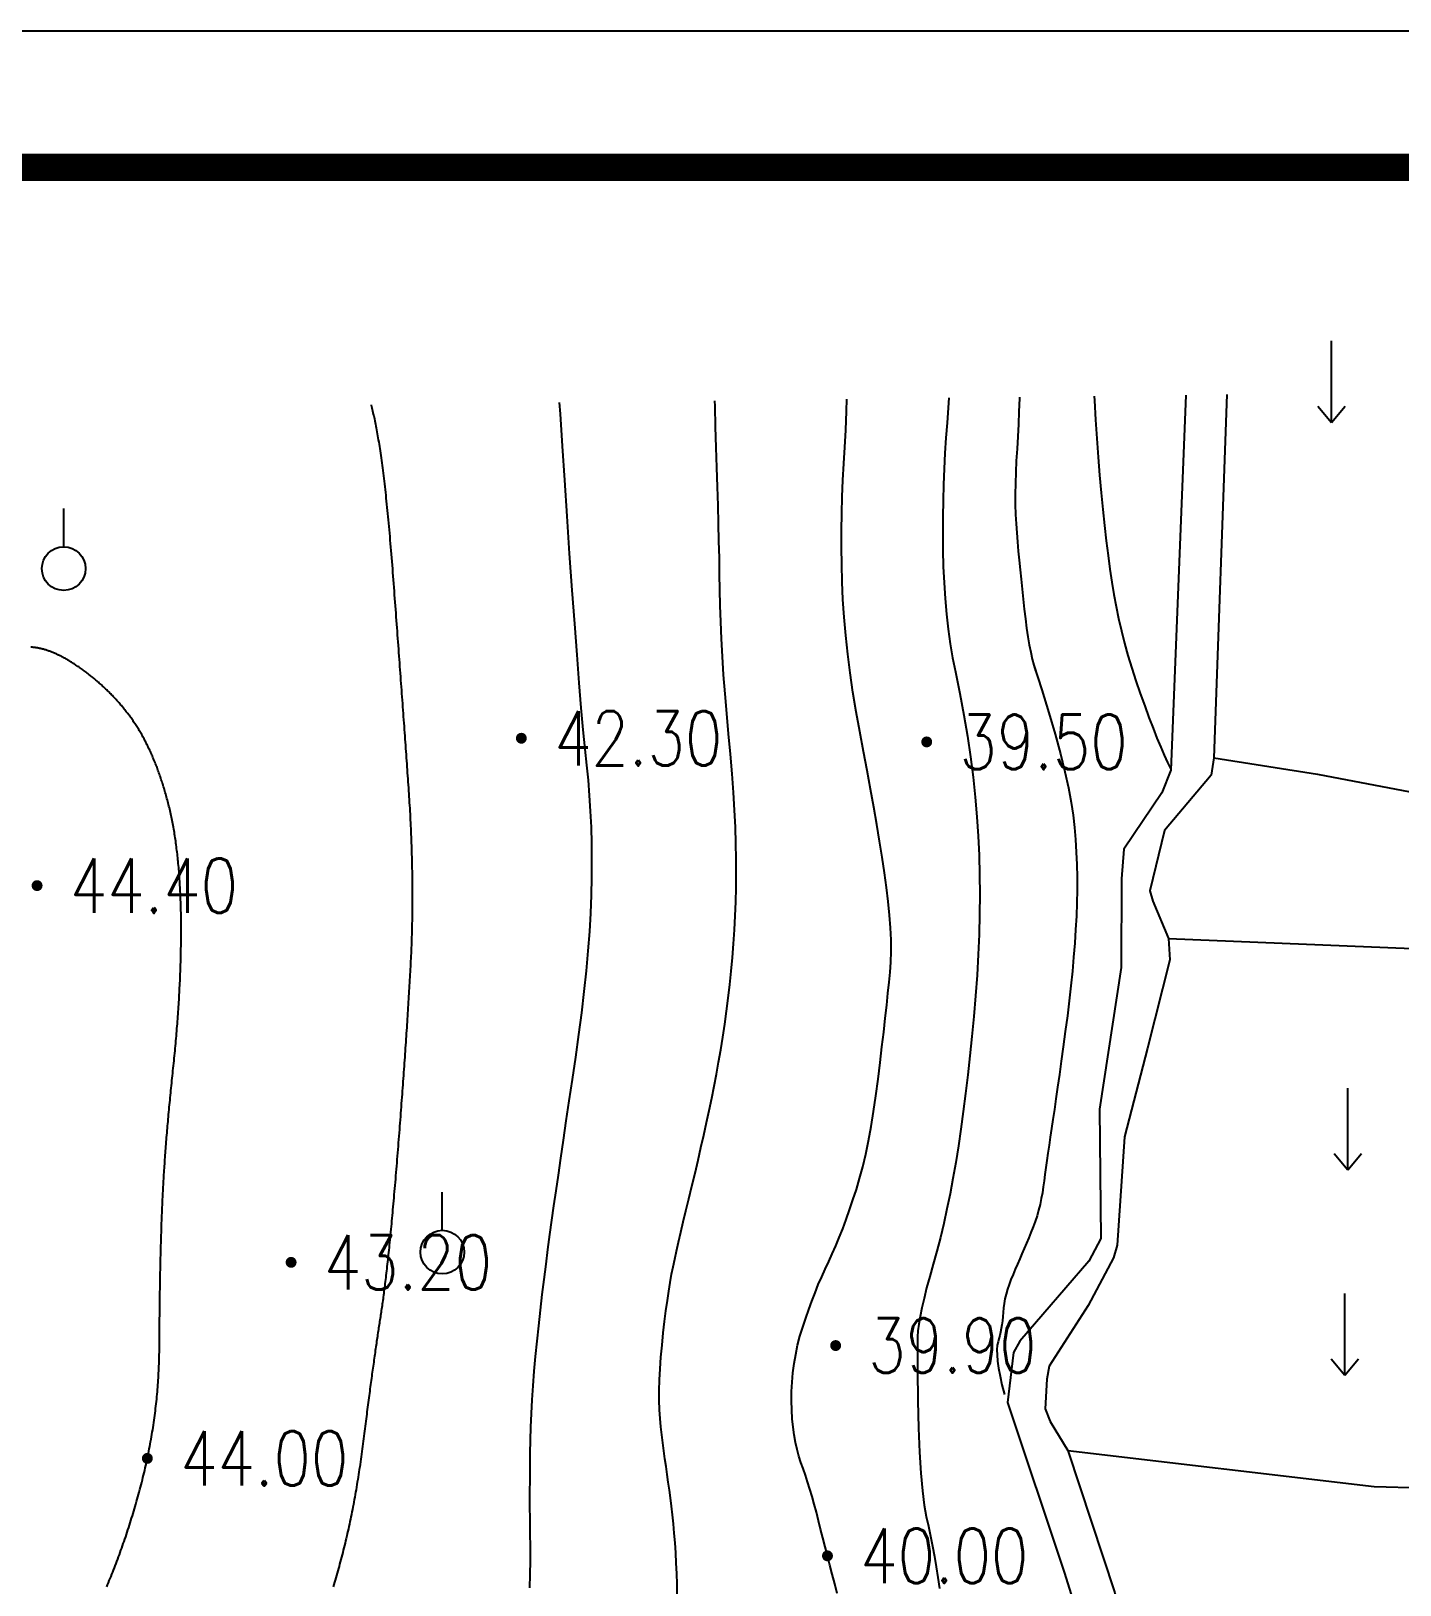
# Model space of a CAD drawing. Extents: x 39624947 to 39626627, y 3418539 to 3418836.
# Drawn here: x 39626431.5 to 39626481.7, y 3418779.2 to 3418836.2 of the extents above; entities that cross this region are included whole.
import ezdxf
from ezdxf.enums import TextEntityAlignment as Align

# ---------------------------------------------------------------- set-up
doc = ezdxf.new("R2010")
doc.units = 0
doc.layers.get('0').update_dxf_attribs({"linetype": 'CONTINUOUS'})
for name, color, linetype in [('GCD', 7, 'CONTINUOUS'), ('PUB_TITLE', 4, 'CONTINUOUS'), ('PUB_WALL', 9, 'CONTINUOUS')]:
    doc.layers.add(name, color=color, linetype=linetype)
doc.styles.add('HZ', font='rs.shx', dxfattribs={"width": 0.8, "bigfont": 'hztxt.shx'})

# ---------------------------------------------------------------- blocks, each defined once
blk = doc.blocks.new('GC125')
blk.add_line((0, 0.8), (0, 2.2))
blk.add_circle((0, 0), 0.8)
blk = doc.blocks.new('GC120')
for p, q in [((0, 0), (0, 3)), ((-0.5, 0.6), (0, 0)), ((0, 0), (0.5, 0.6))]:
    blk.add_line(p, q)
blk = doc.blocks.new('GC200')
at = {"linetype": 'Continuous', "const_width": 0.2, "flags": 128}
blk.add_lwpolyline([(-0.1, 0, 1), (0.1, 0, 1)], format="xyb", close=True, dxfattribs=at)
blk = doc.blocks.new('333377777')
at = {"layer": 'PUB_WALL', "color": 252, "ltscale": 0.01}
for points, elevation in [([(39623221.956, 3417627.101), (39623221.409, 3417613.339), (39623221.069, 3417612.501), (39623219.676, 3417610.444), (39623219.601, 3417609.346), (39623219.586, 3417606.102), (39623218.792, 3417600.906), (39623218.84, 3417596.157), (39623218.398, 3417595.325), (39623215.868, 3417592.393), (39623215.637, 3417591.967), (39623215.408, 3417590.133), (39623217.491, 3417583.918), (39623218.604, 3417580.359), (39623218.578, 3417578.604), (39623217.821, 3417573.443), (39623214.397, 3417564.677), (39623214.324, 3417563.923), (39623214.677, 3417558.646), (39623216.083, 3417554.721), (39623219.184, 3417550.263)], 51.487), ([(39623215.851, 3417627.026), (39623215.85, 3417626.976), (39623215.835, 3417626.502), (39623215.815, 3417626.037), (39623215.791, 3417625.579), (39623215.763, 3417625.128), (39623215.735, 3417624.689), (39623215.716, 3417624.265), (39623215.703, 3417623.857), (39623215.698, 3417623.463), (39623215.701, 3417623.085), (39623215.71, 3417622.722), (39623215.727, 3417622.374), (39623215.752, 3417622.041), (39623215.781, 3417621.713), (39623215.811, 3417621.378), (39623215.843, 3417621.038), (39623215.877, 3417620.692), (39623215.912, 3417620.339), (39623215.949, 3417619.981), (39623215.987, 3417619.617), (39623216.027, 3417619.247), (39623216.069, 3417618.884), (39623216.114, 3417618.545), (39623216.162, 3417618.228), (39623216.213, 3417617.934), (39623216.267, 3417617.662), (39623216.323, 3417617.413), (39623216.383, 3417617.186), (39623216.445, 3417616.982)], 38), ([(39623223.465, 3417627.119), (39623222.981, 3417613.793), (39623222.889, 3417613.15), (39623221.175, 3417611.129), (39623220.636, 3417608.906), (39623220.741, 3417608.536), (39623221.323, 3417607.163), (39623221.366, 3417606.384), (39623220.544, 3417603.141), (39623219.711, 3417599.889), (39623219.442, 3417595.915), (39623219.305, 3417595.444), (39623218.368, 3417593.702), (39623216.946, 3417591.474), (39623216.853, 3417590.996), (39623216.799, 3417589.908), (39623216.979, 3417589.444), (39623217.633, 3417588.376), (39623219.35, 3417583.156), (39623219.888, 3417580.345), (39623219.804, 3417579.755), (39623219.173, 3417576.344)], 51.487), ([(39623218.593, 3417627.06), (39623218.601, 3417626.899), (39623218.643, 3417626.194), (39623218.688, 3417625.502), (39623218.738, 3417624.823), (39623218.793, 3417624.158), (39623218.85, 3417623.514), (39623218.91, 3417622.897), (39623218.972, 3417622.308), (39623219.036, 3417621.747), (39623219.103, 3417621.213), (39623219.172, 3417620.707), (39623219.243, 3417620.229), (39623219.316, 3417619.778), (39623219.396, 3417619.339), (39623219.488, 3417618.896), (39623219.592, 3417618.449), (39623219.707, 3417617.997), (39623219.833, 3417617.542), (39623219.971, 3417617.082), (39623220.121, 3417616.618), (39623220.282, 3417616.15), (39623220.446, 3417615.695), (39623220.603, 3417615.271), (39623220.753, 3417614.878), (39623220.897, 3417614.516), (39623221.034, 3417614.185), (39623221.164, 3417613.885), (39623221.287, 3417613.616), (39623221.404, 3417613.379)], 37), ([(39623192.069, 3417626.737), (39623192.07, 3417626.733), (39623192.084, 3417626.68), (39623192.098, 3417626.626), (39623192.111, 3417626.571), (39623192.125, 3417626.516), (39623192.139, 3417626.459), (39623192.152, 3417626.402), (39623192.166, 3417626.343), (39623192.179, 3417626.283), (39623192.193, 3417626.222), (39623192.206, 3417626.159), (39623192.219, 3417626.095), (39623192.232, 3417626.029), (39623192.246, 3417625.962), (39623192.259, 3417625.894), (39623192.272, 3417625.824), (39623192.285, 3417625.753), (39623192.298, 3417625.68), (39623192.311, 3417625.607), (39623192.324, 3417625.531), (39623192.336, 3417625.455), (39623192.349, 3417625.377), (39623192.362, 3417625.297), (39623192.375, 3417625.217), (39623192.387, 3417625.134), (39623192.4, 3417625.051), (39623192.412, 3417624.966), (39623192.425, 3417624.88), (39623192.437, 3417624.792), (39623192.45, 3417624.703), (39623192.462, 3417624.613), (39623192.474, 3417624.521), (39623192.486, 3417624.428), (39623192.498, 3417624.334), (39623192.511, 3417624.238), (39623192.523, 3417624.14), (39623192.535, 3417624.042), (39623192.547, 3417623.942), (39623192.558, 3417623.84), (39623192.57, 3417623.738), (39623192.582, 3417623.634), (39623192.594, 3417623.528), (39623192.606, 3417623.421), (39623192.617, 3417623.313), (39623192.629, 3417623.203), (39623192.64, 3417623.092), (39623192.652, 3417622.98), (39623192.663, 3417622.866), (39623192.675, 3417622.751), (39623192.686, 3417622.634), (39623192.697, 3417622.517), (39623192.709, 3417622.397), (39623192.72, 3417622.277), (39623192.731, 3417622.155), (39623192.742, 3417622.031), (39623192.753, 3417621.906), (39623192.764, 3417621.78), (39623192.775, 3417621.653), (39623192.786, 3417621.524), (39623192.797, 3417621.394), (39623192.807, 3417621.262), (39623192.818, 3417621.129), (39623192.829, 3417620.995), (39623192.839, 3417620.861), (39623192.85, 3417620.726), (39623192.86, 3417620.591), (39623192.871, 3417620.455), (39623192.881, 3417620.319), (39623192.892, 3417620.182), (39623192.902, 3417620.045), (39623192.912, 3417619.908), (39623192.923, 3417619.772), (39623192.933, 3417619.635), (39623192.943, 3417619.5), (39623192.953, 3417619.365), (39623192.963, 3417619.23), (39623192.973, 3417619.096), (39623192.983, 3417618.963), (39623192.993, 3417618.83), (39623193.003, 3417618.697), (39623193.013, 3417618.565), (39623193.022, 3417618.433), (39623193.032, 3417618.302), (39623193.042, 3417618.171), (39623193.052, 3417618.041), (39623193.061, 3417617.912), (39623193.071, 3417617.782), (39623193.08, 3417617.654), (39623193.09, 3417617.526), (39623193.099, 3417617.398), (39623193.108, 3417617.271), (39623193.118, 3417617.144), (39623193.127, 3417617.018), (39623193.136, 3417616.892), (39623193.146, 3417616.767), (39623193.155, 3417616.642), (39623193.164, 3417616.518), (39623193.173, 3417616.394), (39623193.182, 3417616.271), (39623193.191, 3417616.148), (39623193.2, 3417616.025), (39623193.209, 3417615.904), (39623193.218, 3417615.782), (39623193.226, 3417615.661), (39623193.235, 3417615.541), (39623193.244, 3417615.421), (39623193.252, 3417615.302), (39623193.261, 3417615.183), (39623193.27, 3417615.064), (39623193.278, 3417614.947), (39623193.287, 3417614.829), (39623193.295, 3417614.712), (39623193.303, 3417614.596), (39623193.312, 3417614.48), (39623193.32, 3417614.364), (39623193.328, 3417614.249), (39623193.336, 3417614.135), (39623193.345, 3417614.021), (39623193.353, 3417613.907), (39623193.361, 3417613.794), (39623193.369, 3417613.682), (39623193.377, 3417613.57), (39623193.385, 3417613.458), (39623193.393, 3417613.347), (39623193.4, 3417613.237), (39623193.408, 3417613.127), (39623193.416, 3417613.017), (39623193.424, 3417612.908), (39623193.431, 3417612.799), (39623193.438, 3417612.69), (39623193.446, 3417612.582), (39623193.453, 3417612.474), (39623193.46, 3417612.366), (39623193.467, 3417612.259), (39623193.473, 3417612.151), (39623193.48, 3417612.045), (39623193.486, 3417611.938), (39623193.492, 3417611.831), (39623193.498, 3417611.725), (39623193.504, 3417611.619), (39623193.509, 3417611.512), (39623193.514, 3417611.407), (39623193.519, 3417611.301), (39623193.524, 3417611.195), (39623193.529, 3417611.09), (39623193.533, 3417610.985), (39623193.538, 3417610.88), (39623193.542, 3417610.775), (39623193.546, 3417610.67), (39623193.549, 3417610.565), (39623193.553, 3417610.461), (39623193.556, 3417610.357), (39623193.559, 3417610.253), (39623193.562, 3417610.149), (39623193.565, 3417610.045), (39623193.567, 3417609.942), (39623193.569, 3417609.838), (39623193.571, 3417609.735), (39623193.573, 3417609.632), (39623193.575, 3417609.529), (39623193.576, 3417609.427), (39623193.577, 3417609.324), (39623193.578, 3417609.222), (39623193.579, 3417609.12), (39623193.58, 3417609.018), (39623193.58, 3417608.916), (39623193.581, 3417608.814), (39623193.581, 3417608.713), (39623193.58, 3417608.612), (39623193.58, 3417608.511), (39623193.579, 3417608.41), (39623193.579, 3417608.309), (39623193.578, 3417608.208), (39623193.577, 3417608.108), (39623193.575, 3417608.008), (39623193.574, 3417607.907), (39623193.572, 3417607.807), (39623193.57, 3417607.708), (39623193.568, 3417607.608), (39623193.565, 3417607.509), (39623193.563, 3417607.409), (39623193.56, 3417607.31), (39623193.557, 3417607.212), (39623193.554, 3417607.113), (39623193.55, 3417607.014), (39623193.547, 3417606.916), (39623193.543, 3417606.818), (39623193.539, 3417606.72), (39623193.535, 3417606.622), (39623193.53, 3417606.524), (39623193.526, 3417606.426), (39623193.521, 3417606.328), (39623193.516, 3417606.231), (39623193.511, 3417606.132), (39623193.506, 3417606.034), (39623193.501, 3417605.936), (39623193.495, 3417605.837), (39623193.49, 3417605.739), (39623193.484, 3417605.64), (39623193.478, 3417605.541), (39623193.472, 3417605.441), (39623193.467, 3417605.341), (39623193.461, 3417605.24), (39623193.455, 3417605.139), (39623193.448, 3417605.038), (39623193.442, 3417604.936), (39623193.436, 3417604.834), (39623193.43, 3417604.731), (39623193.423, 3417604.628), (39623193.417, 3417604.524), (39623193.41, 3417604.42), (39623193.404, 3417604.316), (39623193.397, 3417604.211), (39623193.39, 3417604.106), (39623193.383, 3417604), (39623193.377, 3417603.894), (39623193.37, 3417603.787), (39623193.362, 3417603.68), (39623193.355, 3417603.573), (39623193.348, 3417603.465), (39623193.341, 3417603.357), (39623193.334, 3417603.248), (39623193.326, 3417603.139), (39623193.319, 3417603.03), (39623193.311, 3417602.92), (39623193.303, 3417602.809), (39623193.296, 3417602.698), (39623193.288, 3417602.587), (39623193.28, 3417602.475), (39623193.272, 3417602.363), (39623193.264, 3417602.251), (39623193.256, 3417602.138), (39623193.248, 3417602.024), (39623193.24, 3417601.91), (39623193.231, 3417601.796), (39623193.223, 3417601.681), (39623193.214, 3417601.566), (39623193.206, 3417601.451), (39623193.197, 3417601.335), (39623193.189, 3417601.218), (39623193.18, 3417601.102), (39623193.171, 3417600.984), (39623193.162, 3417600.867), (39623193.153, 3417600.749), (39623193.144, 3417600.63), (39623193.135, 3417600.511), (39623193.126, 3417600.392), (39623193.117, 3417600.272), (39623193.107, 3417600.152), (39623193.098, 3417600.031), (39623193.088, 3417599.91), (39623193.079, 3417599.788), (39623193.069, 3417599.666), (39623193.059, 3417599.544), (39623193.05, 3417599.422), (39623193.04, 3417599.299), (39623193.03, 3417599.178), (39623193.02, 3417599.056), (39623193.01, 3417598.935), (39623193, 3417598.814), (39623192.99, 3417598.694), (39623192.981, 3417598.574), (39623192.971, 3417598.454), (39623192.961, 3417598.336), (39623192.951, 3417598.219), (39623192.941, 3417598.103), (39623192.931, 3417597.988), (39623192.921, 3417597.874), (39623192.911, 3417597.761), (39623192.902, 3417597.649), (39623192.892, 3417597.538), (39623192.882, 3417597.429), (39623192.872, 3417597.32), (39623192.862, 3417597.213), (39623192.853, 3417597.107), (39623192.843, 3417597.001), (39623192.833, 3417596.897), (39623192.824, 3417596.794), (39623192.814, 3417596.692), (39623192.805, 3417596.591), (39623192.795, 3417596.492), (39623192.785, 3417596.393), (39623192.776, 3417596.295), (39623192.766, 3417596.199), (39623192.757, 3417596.104), (39623192.747, 3417596.009), (39623192.738, 3417595.916), (39623192.729, 3417595.824), (39623192.719, 3417595.733), (39623192.71, 3417595.643), (39623192.7, 3417595.554), (39623192.691, 3417595.466), (39623192.682, 3417595.38), (39623192.672, 3417595.294), (39623192.663, 3417595.21), (39623192.654, 3417595.126), (39623192.645, 3417595.044), (39623192.635, 3417594.963), (39623192.626, 3417594.882), (39623192.617, 3417594.803), (39623192.608, 3417594.726), (39623192.599, 3417594.649), (39623192.59, 3417594.573), (39623192.58, 3417594.498), (39623192.571, 3417594.425), (39623192.562, 3417594.352), (39623192.553, 3417594.281), (39623192.544, 3417594.21), (39623192.535, 3417594.141), (39623192.526, 3417594.073), (39623192.517, 3417594.006), (39623192.508, 3417593.94), (39623192.499, 3417593.875), (39623192.491, 3417593.811), (39623192.482, 3417593.749), (39623192.473, 3417593.687), (39623192.464, 3417593.627), (39623192.455, 3417593.567), (39623192.446, 3417593.509), (39623192.438, 3417593.45), (39623192.429, 3417593.392), (39623192.42, 3417593.334), (39623192.411, 3417593.276), (39623192.402, 3417593.218), (39623192.393, 3417593.161), (39623192.384, 3417593.104), (39623192.375, 3417593.046), (39623192.366, 3417592.988), (39623192.357, 3417592.93), (39623192.348, 3417592.87), (39623192.339, 3417592.81), (39623192.33, 3417592.75), (39623192.321, 3417592.689), (39623192.311, 3417592.627), (39623192.302, 3417592.564), (39623192.292, 3417592.501), (39623192.283, 3417592.437), (39623192.273, 3417592.373), (39623192.264, 3417592.308), (39623192.254, 3417592.242), (39623192.245, 3417592.176), (39623192.235, 3417592.109), (39623192.225, 3417592.041), (39623192.215, 3417591.973), (39623192.206, 3417591.904), (39623192.196, 3417591.834), (39623192.186, 3417591.764), (39623192.176, 3417591.693), (39623192.166, 3417591.622), (39623192.155, 3417591.549), (39623192.145, 3417591.477), (39623192.135, 3417591.403), (39623192.125, 3417591.329), (39623192.114, 3417591.254), (39623192.104, 3417591.179), (39623192.094, 3417591.103), (39623192.083, 3417591.026), (39623192.073, 3417590.949), (39623192.062, 3417590.871), (39623192.051, 3417590.793), (39623192.041, 3417590.713), (39623192.03, 3417590.634), (39623192.019, 3417590.553), (39623192.008, 3417590.472), (39623191.998, 3417590.39), (39623191.987, 3417590.308), (39623191.976, 3417590.225), (39623191.965, 3417590.141), (39623191.954, 3417590.057), (39623191.942, 3417589.972), (39623191.931, 3417589.886), (39623191.92, 3417589.8), (39623191.909, 3417589.713), (39623191.897, 3417589.625), (39623191.886, 3417589.537), (39623191.874, 3417589.448), (39623191.863, 3417589.359), (39623191.851, 3417589.269), (39623191.84, 3417589.178), (39623191.828, 3417589.087), (39623191.817, 3417588.995), (39623191.805, 3417588.902), (39623191.793, 3417588.809), (39623191.781, 3417588.715), (39623191.769, 3417588.622), (39623191.757, 3417588.528), (39623191.744, 3417588.434), (39623191.732, 3417588.34), (39623191.719, 3417588.246), (39623191.706, 3417588.151), (39623191.693, 3417588.057), (39623191.68, 3417587.962), (39623191.666, 3417587.868), (39623191.653, 3417587.774), (39623191.639, 3417587.681), (39623191.625, 3417587.587), (39623191.61, 3417587.494), (39623191.596, 3417587.401), (39623191.581, 3417587.309), (39623191.566, 3417587.216), (39623191.551, 3417587.124), (39623191.535, 3417587.032), (39623191.519, 3417586.94), (39623191.503, 3417586.849), (39623191.487, 3417586.757), (39623191.471, 3417586.666), (39623191.454, 3417586.576), (39623191.437, 3417586.485), (39623191.42, 3417586.395), (39623191.403, 3417586.304), (39623191.385, 3417586.215), (39623191.367, 3417586.125), (39623191.349, 3417586.035), (39623191.331, 3417585.946), (39623191.313, 3417585.857), (39623191.294, 3417585.768), (39623191.275, 3417585.68), (39623191.256, 3417585.592), (39623191.236, 3417585.504), (39623191.217, 3417585.416), (39623191.197, 3417585.328), (39623191.177, 3417585.241), (39623191.157, 3417585.154), (39623191.136, 3417585.067), (39623191.115, 3417584.98), (39623191.094, 3417584.894), (39623191.073, 3417584.807), (39623191.052, 3417584.721), (39623191.03, 3417584.636), (39623191.008, 3417584.55), (39623190.986, 3417584.465), (39623190.964, 3417584.38), (39623190.941, 3417584.295), (39623190.918, 3417584.21), (39623190.895, 3417584.126), (39623190.872, 3417584.042), (39623190.848, 3417583.958), (39623190.825, 3417583.874), (39623190.801, 3417583.791), (39623190.777, 3417583.708), (39623190.752, 3417583.625), (39623190.728, 3417583.542), (39623190.703, 3417583.459), (39623190.678, 3417583.377)], 43), ([(39623198.974, 3417626.821), (39623199, 3417626.413), (39623199.077, 3417625.223), (39623199.16, 3417623.973), (39623199.248, 3417622.662), (39623199.342, 3417621.29), (39623199.437, 3417619.942), (39623199.527, 3417618.701), (39623199.612, 3417617.569), (39623199.693, 3417616.543), (39623199.77, 3417615.625), (39623199.842, 3417614.815), (39623199.91, 3417614.112), (39623199.973, 3417613.517), (39623200.029, 3417612.969), (39623200.075, 3417612.408), (39623200.111, 3417611.833), (39623200.137, 3417611.245), (39623200.153, 3417610.643), (39623200.159, 3417610.028), (39623200.155, 3417609.399), (39623200.141, 3417608.757), (39623200.115, 3417608.097), (39623200.076, 3417607.413), (39623200.024, 3417606.704), (39623199.959, 3417605.972), (39623199.88, 3417605.217), (39623199.788, 3417604.437), (39623199.683, 3417603.634), (39623199.564, 3417602.807), (39623199.443, 3417601.987), (39623199.327, 3417601.207), (39623199.218, 3417600.467), (39623199.115, 3417599.766), (39623199.018, 3417599.105), (39623198.928, 3417598.483), (39623198.844, 3417597.9), (39623198.766, 3417597.357), (39623198.691, 3417596.831), (39623198.619, 3417596.297), (39623198.547, 3417595.757), (39623198.476, 3417595.21), (39623198.407, 3417594.657), (39623198.339, 3417594.097), (39623198.272, 3417593.53), (39623198.206, 3417592.956), (39623198.145, 3417592.385), (39623198.09, 3417591.828), (39623198.042, 3417591.283), (39623198.002, 3417590.752), (39623197.968, 3417590.234), (39623197.941, 3417589.729), (39623197.921, 3417589.237), (39623197.908, 3417588.758), (39623197.899, 3417588.284), (39623197.893, 3417587.805), (39623197.888, 3417587.321), (39623197.886, 3417586.833), (39623197.887, 3417586.34), (39623197.889, 3417585.843), (39623197.893, 3417585.342), (39623197.9, 3417584.835), (39623197.903, 3417584.33), (39623197.897, 3417583.832), (39623197.882, 3417583.341)], 42), ([(39623203.299, 3417583.075), (39623203.293, 3417583.47), (39623203.281, 3417583.861), (39623203.264, 3417584.248), (39623203.243, 3417584.626), (39623203.219, 3417584.992), (39623203.192, 3417585.346), (39623203.162, 3417585.687), (39623203.129, 3417586.016), (39623203.093, 3417586.332), (39623203.055, 3417586.636), (39623203.014, 3417586.927), (39623202.971, 3417587.212), (39623202.93, 3417587.499), (39623202.889, 3417587.787), (39623202.85, 3417588.076), (39623202.811, 3417588.367), (39623202.773, 3417588.658), (39623202.736, 3417588.951), (39623202.7, 3417589.245), (39623202.669, 3417589.55), (39623202.649, 3417589.874), (39623202.638, 3417590.219), (39623202.639, 3417590.584), (39623202.649, 3417590.969), (39623202.67, 3417591.375), (39623202.701, 3417591.8), (39623202.742, 3417592.246), (39623202.789, 3417592.689), (39623202.838, 3417593.109), (39623202.887, 3417593.504), (39623202.937, 3417593.875), (39623202.989, 3417594.222), (39623203.042, 3417594.544), (39623203.095, 3417594.843), (39623203.15, 3417595.117), (39623203.21, 3417595.393), (39623203.277, 3417595.696), (39623203.351, 3417596.025), (39623203.433, 3417596.382), (39623203.523, 3417596.766), (39623203.621, 3417597.176), (39623203.726, 3417597.614), (39623203.838, 3417598.079), (39623203.953, 3417598.554), (39623204.064, 3417599.025), (39623204.171, 3417599.49), (39623204.275, 3417599.95), (39623204.374, 3417600.405), (39623204.471, 3417600.854), (39623204.563, 3417601.299), (39623204.652, 3417601.738), (39623204.737, 3417602.179), (39623204.818, 3417602.626), (39623204.896, 3417603.082), (39623204.97, 3417603.544), (39623205.04, 3417604.014), (39623205.106, 3417604.492), (39623205.169, 3417604.977), (39623205.228, 3417605.469), (39623205.281, 3417605.967), (39623205.328, 3417606.468), (39623205.368, 3417606.972), (39623205.402, 3417607.48), (39623205.428, 3417607.99), (39623205.448, 3417608.505), (39623205.461, 3417609.022), (39623205.467, 3417609.543), (39623205.465, 3417610.08), (39623205.453, 3417610.646), (39623205.432, 3417611.243), (39623205.401, 3417611.868), (39623205.361, 3417612.523), (39623205.312, 3417613.208), (39623205.253, 3417613.922), (39623205.184, 3417614.666), (39623205.115, 3417615.412), (39623205.054, 3417616.134), (39623205.002, 3417616.832), (39623204.957, 3417617.504), (39623204.921, 3417618.153), (39623204.894, 3417618.777), (39623204.874, 3417619.376), (39623204.863, 3417619.951), (39623204.855, 3417620.525), (39623204.845, 3417621.122), (39623204.831, 3417621.742), (39623204.816, 3417622.384), (39623204.797, 3417623.049), (39623204.777, 3417623.736), (39623204.753, 3417624.446), (39623204.727, 3417625.179), (39623204.703, 3417625.928), (39623204.686, 3417626.686), (39623204.683, 3417626.89)], 41), ([(39623209.172, 3417583.137), (39623209.079, 3417583.489), (39623208.987, 3417583.835), (39623208.898, 3417584.176), (39623208.81, 3417584.512), (39623208.725, 3417584.842), (39623208.642, 3417585.168), (39623208.561, 3417585.488), (39623208.481, 3417585.802), (39623208.403, 3417586.109), (39623208.324, 3417586.404), (39623208.245, 3417586.688), (39623208.165, 3417586.96), (39623208.084, 3417587.222), (39623208.003, 3417587.472), (39623207.921, 3417587.711), (39623207.839, 3417587.939), (39623207.762, 3417588.168), (39623207.694, 3417588.413), (39623207.636, 3417588.673), (39623207.588, 3417588.949), (39623207.549, 3417589.239), (39623207.521, 3417589.545), (39623207.502, 3417589.866), (39623207.493, 3417590.202), (39623207.496, 3417590.545), (39623207.512, 3417590.886), (39623207.543, 3417591.226), (39623207.587, 3417591.564), (39623207.645, 3417591.901), (39623207.717, 3417592.236), (39623207.803, 3417592.569), (39623207.903, 3417592.901), (39623208.011, 3417593.229), (39623208.122, 3417593.548), (39623208.236, 3417593.861), (39623208.354, 3417594.166), (39623208.474, 3417594.463), (39623208.598, 3417594.753), (39623208.725, 3417595.036), (39623208.855, 3417595.311), (39623208.986, 3417595.59), (39623209.115, 3417595.883), (39623209.244, 3417596.191), (39623209.371, 3417596.513), (39623209.498, 3417596.85), (39623209.623, 3417597.202), (39623209.747, 3417597.568), (39623209.87, 3417597.948), (39623209.99, 3417598.351), (39623210.103, 3417598.783), (39623210.212, 3417599.245), (39623210.314, 3417599.737), (39623210.411, 3417600.259), (39623210.501, 3417600.81), (39623210.587, 3417601.392), (39623210.666, 3417602.003), (39623210.74, 3417602.612), (39623210.808, 3417603.187), (39623210.872, 3417603.728), (39623210.929, 3417604.236), (39623210.982, 3417604.71), (39623211.029, 3417605.15), (39623211.07, 3417605.556), (39623211.107, 3417605.929), (39623211.133, 3417606.297), (39623211.144, 3417606.69), (39623211.141, 3417607.109), (39623211.123, 3417607.552), (39623211.09, 3417608.021), (39623211.042, 3417608.514), (39623210.98, 3417609.033), (39623210.903, 3417609.576), (39623210.815, 3417610.144), (39623210.719, 3417610.734), (39623210.617, 3417611.347), (39623210.508, 3417611.982), (39623210.391, 3417612.64), (39623210.267, 3417613.321), (39623210.136, 3417614.024), (39623209.998, 3417614.75), (39623209.864, 3417615.481), (39623209.745, 3417616.2), (39623209.642, 3417616.905), (39623209.554, 3417617.599), (39623209.481, 3417618.279), (39623209.423, 3417618.948), (39623209.38, 3417619.603), (39623209.353, 3417620.246), (39623209.337, 3417620.881), (39623209.329, 3417621.51), (39623209.329, 3417622.135), (39623209.337, 3417622.755), (39623209.352, 3417623.371), (39623209.375, 3417623.981), (39623209.406, 3417624.587), (39623209.445, 3417625.189), (39623209.483, 3417625.817), (39623209.512, 3417626.506), (39623209.524, 3417626.949)], 40), ([(39623213.262, 3417626.995), (39623213.24, 3417626.629), (39623213.198, 3417626.081), (39623213.156, 3417625.526), (39623213.12, 3417624.963), (39623213.091, 3417624.392), (39623213.068, 3417623.812), (39623213.052, 3417623.225), (39623213.043, 3417622.629), (39623213.041, 3417622.026), (39623213.045, 3417621.414), (39623213.059, 3417620.805), (39623213.085, 3417620.211), (39623213.123, 3417619.631), (39623213.174, 3417619.065), (39623213.237, 3417618.514), (39623213.313, 3417617.977), (39623213.401, 3417617.455), (39623213.501, 3417616.946)], 39), ([(39623222.981, 3417613.793), (39623226.785, 3417613.193), (39623232.491, 3417612.097), (39623238.139, 3417611.654), (39623260.466, 3417611.82)], 51.487), ([(39623221.323, 3417607.163), (39623245.751, 3417606.163), (39623253.374, 3417605.57), (39623254.302, 3417605.055), (39623257.164, 3417603.048)], 51.487), ([(39623217.633, 3417588.376), (39623228.868, 3417587.057), (39623230.612, 3417587.008), (39623238.952, 3417587.43), (39623247.276, 3417587.39), (39623252.946, 3417587.932)], 51.487)]:
    blk.add_lwpolyline(points, dxfattribs=dict(at, elevation=elevation))
for points in [[(39623182.372, 3417583.371), (39623182.404, 3417583.448), (39623182.436, 3417583.524), (39623182.468, 3417583.602), (39623182.5, 3417583.679), (39623182.532, 3417583.757), (39623182.563, 3417583.835), (39623182.594, 3417583.913), (39623182.625, 3417583.992), (39623182.656, 3417584.071), (39623182.687, 3417584.15), (39623182.717, 3417584.23), (39623182.748, 3417584.31), (39623182.778, 3417584.39), (39623182.808, 3417584.471), (39623182.837, 3417584.552), (39623182.867, 3417584.633), (39623182.896, 3417584.715), (39623182.926, 3417584.796), (39623182.955, 3417584.879), (39623182.983, 3417584.961), (39623183.012, 3417585.044), (39623183.04, 3417585.127), (39623183.069, 3417585.211), (39623183.097, 3417585.295), (39623183.125, 3417585.379), (39623183.152, 3417585.463), (39623183.18, 3417585.548), (39623183.207, 3417585.633), (39623183.234, 3417585.718), (39623183.261, 3417585.804), (39623183.288, 3417585.89), (39623183.314, 3417585.977), (39623183.341, 3417586.063), (39623183.367, 3417586.15), (39623183.393, 3417586.238), (39623183.419, 3417586.325), (39623183.444, 3417586.413), (39623183.469, 3417586.501), (39623183.494, 3417586.589), (39623183.519, 3417586.677), (39623183.543, 3417586.765), (39623183.567, 3417586.854), (39623183.591, 3417586.942), (39623183.614, 3417587.031), (39623183.637, 3417587.119), (39623183.66, 3417587.207), (39623183.682, 3417587.296), (39623183.704, 3417587.384), (39623183.725, 3417587.472), (39623183.746, 3417587.56), (39623183.767, 3417587.649), (39623183.787, 3417587.737), (39623183.807, 3417587.825), (39623183.827, 3417587.913), (39623183.846, 3417588), (39623183.864, 3417588.088), (39623183.883, 3417588.176), (39623183.901, 3417588.264), (39623183.918, 3417588.351), (39623183.935, 3417588.439), (39623183.952, 3417588.527), (39623183.969, 3417588.614), (39623183.985, 3417588.701), (39623184, 3417588.789), (39623184.015, 3417588.876), (39623184.03, 3417588.963), (39623184.045, 3417589.051), (39623184.059, 3417589.138), (39623184.072, 3417589.225), (39623184.086, 3417589.312), (39623184.099, 3417589.399), (39623184.111, 3417589.486), (39623184.123, 3417589.573), (39623184.135, 3417589.659), (39623184.146, 3417589.746), (39623184.157, 3417589.833), (39623184.168, 3417589.919), (39623184.178, 3417590.006), (39623184.188, 3417590.092), (39623184.197, 3417590.179), (39623184.206, 3417590.265), (39623184.215, 3417590.351), (39623184.223, 3417590.438), (39623184.231, 3417590.524), (39623184.238, 3417590.61), (39623184.245, 3417590.696), (39623184.252, 3417590.782), (39623184.258, 3417590.868), (39623184.264, 3417590.954), (39623184.269, 3417591.04), (39623184.274, 3417591.126), (39623184.279, 3417591.211), (39623184.283, 3417591.297), (39623184.287, 3417591.383), (39623184.291, 3417591.468), (39623184.294, 3417591.554), (39623184.297, 3417591.639), (39623184.299, 3417591.725), (39623184.301, 3417591.81), (39623184.303, 3417591.895), (39623184.304, 3417591.98), (39623184.306, 3417592.065), (39623184.307, 3417592.15), (39623184.308, 3417592.235), (39623184.309, 3417592.319), (39623184.309, 3417592.404), (39623184.31, 3417592.488), (39623184.31, 3417592.572), (39623184.311, 3417592.656), (39623184.311, 3417592.74), (39623184.312, 3417592.823), (39623184.312, 3417592.907), (39623184.313, 3417592.99), (39623184.314, 3417593.072), (39623184.314, 3417593.155), (39623184.315, 3417593.238), (39623184.316, 3417593.32), (39623184.317, 3417593.402), (39623184.317, 3417593.483), (39623184.318, 3417593.565), (39623184.319, 3417593.646), (39623184.32, 3417593.728), (39623184.321, 3417593.808), (39623184.322, 3417593.889), (39623184.323, 3417593.97), (39623184.324, 3417594.05), (39623184.326, 3417594.13), (39623184.327, 3417594.21), (39623184.328, 3417594.29), (39623184.329, 3417594.369), (39623184.331, 3417594.448), (39623184.332, 3417594.527), (39623184.333, 3417594.606), (39623184.335, 3417594.685), (39623184.336, 3417594.763), (39623184.338, 3417594.841), (39623184.34, 3417594.919), (39623184.341, 3417594.997), (39623184.343, 3417595.075), (39623184.344, 3417595.152), (39623184.346, 3417595.229), (39623184.348, 3417595.306), (39623184.35, 3417595.383), (39623184.352, 3417595.459), (39623184.353, 3417595.535), (39623184.355, 3417595.611), (39623184.357, 3417595.687), (39623184.359, 3417595.763), (39623184.361, 3417595.838), (39623184.364, 3417595.913), (39623184.366, 3417595.988), (39623184.368, 3417596.063), (39623184.37, 3417596.138), (39623184.372, 3417596.212), (39623184.375, 3417596.286), (39623184.377, 3417596.36), (39623184.379, 3417596.434), (39623184.382, 3417596.507), (39623184.384, 3417596.581), (39623184.387, 3417596.654), (39623184.389, 3417596.727), (39623184.392, 3417596.799), (39623184.394, 3417596.872), (39623184.397, 3417596.944), (39623184.4, 3417597.016), (39623184.403, 3417597.089), (39623184.405, 3417597.161), (39623184.408, 3417597.234), (39623184.411, 3417597.307), (39623184.415, 3417597.379), (39623184.418, 3417597.452), (39623184.421, 3417597.525), (39623184.424, 3417597.598), (39623184.428, 3417597.672), (39623184.432, 3417597.746), (39623184.435, 3417597.82), (39623184.439, 3417597.895), (39623184.443, 3417597.97), (39623184.447, 3417598.045), (39623184.451, 3417598.12), (39623184.456, 3417598.196), (39623184.46, 3417598.272), (39623184.465, 3417598.349), (39623184.469, 3417598.426), (39623184.474, 3417598.503), (39623184.479, 3417598.58), (39623184.484, 3417598.658), (39623184.489, 3417598.736), (39623184.494, 3417598.815), (39623184.5, 3417598.894), (39623184.505, 3417598.973), (39623184.511, 3417599.052), (39623184.516, 3417599.132), (39623184.522, 3417599.212), (39623184.528, 3417599.293), (39623184.534, 3417599.373), (39623184.54, 3417599.454), (39623184.546, 3417599.536), (39623184.553, 3417599.617), (39623184.559, 3417599.7), (39623184.566, 3417599.782), (39623184.572, 3417599.865), (39623184.579, 3417599.948), (39623184.586, 3417600.031), (39623184.593, 3417600.115), (39623184.6, 3417600.199), (39623184.607, 3417600.283), (39623184.615, 3417600.368), (39623184.622, 3417600.453), (39623184.63, 3417600.538), (39623184.637, 3417600.623), (39623184.645, 3417600.709), (39623184.653, 3417600.796), (39623184.661, 3417600.882), (39623184.669, 3417600.969), (39623184.678, 3417601.056), (39623184.686, 3417601.144), (39623184.695, 3417601.232), (39623184.703, 3417601.32), (39623184.712, 3417601.409), (39623184.721, 3417601.497), (39623184.73, 3417601.587), (39623184.739, 3417601.676), (39623184.748, 3417601.766), (39623184.757, 3417601.856), (39623184.766, 3417601.947), (39623184.776, 3417602.037), (39623184.785, 3417602.128), (39623184.795, 3417602.219), (39623184.804, 3417602.311), (39623184.814, 3417602.402), (39623184.823, 3417602.493), (39623184.833, 3417602.585), (39623184.842, 3417602.676), (39623184.851, 3417602.768), (39623184.861, 3417602.859), (39623184.87, 3417602.95), (39623184.879, 3417603.041), (39623184.887, 3417603.132), (39623184.896, 3417603.223), (39623184.904, 3417603.314), (39623184.912, 3417603.404), (39623184.92, 3417603.494), (39623184.928, 3417603.585), (39623184.936, 3417603.674), (39623184.944, 3417603.764), (39623184.951, 3417603.854), (39623184.958, 3417603.943), (39623184.965, 3417604.032), (39623184.972, 3417604.121), (39623184.979, 3417604.21), (39623184.985, 3417604.299), (39623184.991, 3417604.387), (39623184.998, 3417604.476), (39623185.003, 3417604.564), (39623185.009, 3417604.652), (39623185.015, 3417604.74), (39623185.02, 3417604.827), (39623185.026, 3417604.915), (39623185.031, 3417605.002), (39623185.036, 3417605.089), (39623185.04, 3417605.176), (39623185.045, 3417605.263), (39623185.049, 3417605.349), (39623185.054, 3417605.435), (39623185.058, 3417605.522), (39623185.062, 3417605.608), (39623185.065, 3417605.694), (39623185.069, 3417605.779), (39623185.072, 3417605.865), (39623185.076, 3417605.95), (39623185.079, 3417606.035), (39623185.082, 3417606.12), (39623185.084, 3417606.205), (39623185.087, 3417606.29), (39623185.089, 3417606.374), (39623185.091, 3417606.458), (39623185.093, 3417606.542), (39623185.095, 3417606.626), (39623185.097, 3417606.71), (39623185.098, 3417606.794), (39623185.1, 3417606.877), (39623185.101, 3417606.96), (39623185.102, 3417607.043), (39623185.103, 3417607.126), (39623185.103, 3417607.209), (39623185.104, 3417607.291), (39623185.104, 3417607.374), (39623185.104, 3417607.456), (39623185.104, 3417607.538), (39623185.104, 3417607.62), (39623185.104, 3417607.701), (39623185.103, 3417607.783), (39623185.102, 3417607.863), (39623185.101, 3417607.944), (39623185.1, 3417608.025), (39623185.099, 3417608.105), (39623185.097, 3417608.185), (39623185.095, 3417608.264), (39623185.093, 3417608.343), (39623185.091, 3417608.422), (39623185.089, 3417608.5), (39623185.086, 3417608.578), (39623185.083, 3417608.656), (39623185.08, 3417608.733), (39623185.077, 3417608.81), (39623185.073, 3417608.886), (39623185.07, 3417608.962), (39623185.066, 3417609.038), (39623185.061, 3417609.113), (39623185.057, 3417609.188), (39623185.052, 3417609.262), (39623185.047, 3417609.336), (39623185.042, 3417609.409), (39623185.037, 3417609.482), (39623185.031, 3417609.555), (39623185.026, 3417609.627), (39623185.02, 3417609.699), (39623185.014, 3417609.771), (39623185.007, 3417609.842), (39623185, 3417609.913), (39623184.994, 3417609.983), (39623184.987, 3417610.053), (39623184.979, 3417610.122), (39623184.972, 3417610.191), (39623184.964, 3417610.26), (39623184.956, 3417610.328), (39623184.948, 3417610.396), (39623184.939, 3417610.463), (39623184.931, 3417610.53), (39623184.922, 3417610.597), (39623184.913, 3417610.663), (39623184.904, 3417610.729), (39623184.894, 3417610.794), (39623184.884, 3417610.859), (39623184.874, 3417610.924), (39623184.864, 3417610.988), (39623184.854, 3417611.052), (39623184.843, 3417611.115), (39623184.832, 3417611.178), (39623184.821, 3417611.241), (39623184.81, 3417611.303), (39623184.798, 3417611.365), (39623184.787, 3417611.426), (39623184.775, 3417611.487), (39623184.762, 3417611.547), (39623184.75, 3417611.608), (39623184.737, 3417611.667), (39623184.725, 3417611.727), (39623184.711, 3417611.786), (39623184.698, 3417611.844), (39623184.685, 3417611.902), (39623184.671, 3417611.96), (39623184.657, 3417612.017), (39623184.643, 3417612.074), (39623184.628, 3417612.13), (39623184.614, 3417612.187), (39623184.599, 3417612.242), (39623184.584, 3417612.298), (39623184.569, 3417612.353), (39623184.554, 3417612.407), (39623184.538, 3417612.462), (39623184.523, 3417612.516), (39623184.507, 3417612.569), (39623184.491, 3417612.622), (39623184.475, 3417612.675), (39623184.459, 3417612.728), (39623184.443, 3417612.78), (39623184.426, 3417612.832), (39623184.409, 3417612.884), (39623184.393, 3417612.935), (39623184.376, 3417612.986), (39623184.359, 3417613.037), (39623184.342, 3417613.087), (39623184.325, 3417613.137), (39623184.307, 3417613.186), (39623184.29, 3417613.236), (39623184.272, 3417613.285), (39623184.254, 3417613.333), (39623184.236, 3417613.382), (39623184.218, 3417613.43), (39623184.2, 3417613.477), (39623184.182, 3417613.525), (39623184.163, 3417613.572), (39623184.145, 3417613.618), (39623184.126, 3417613.665), (39623184.107, 3417613.711), (39623184.088, 3417613.756), (39623184.069, 3417613.802), (39623184.05, 3417613.847), (39623184.03, 3417613.892), (39623184.011, 3417613.936), (39623183.991, 3417613.98), (39623183.971, 3417614.024), (39623183.951, 3417614.067), (39623183.931, 3417614.11), (39623183.911, 3417614.153), (39623183.891, 3417614.195), (39623183.87, 3417614.237), (39623183.849, 3417614.279), (39623183.829, 3417614.321), (39623183.808, 3417614.362), (39623183.787, 3417614.402), (39623183.766, 3417614.443), (39623183.744, 3417614.483), (39623183.723, 3417614.523), (39623183.701, 3417614.562), (39623183.68, 3417614.601), (39623183.658, 3417614.64), (39623183.636, 3417614.679), (39623183.614, 3417614.717), (39623183.592, 3417614.755), (39623183.569, 3417614.792), (39623183.547, 3417614.829), (39623183.524, 3417614.866), (39623183.501, 3417614.903), (39623183.478, 3417614.939), (39623183.455, 3417614.975), (39623183.432, 3417615.01), (39623183.409, 3417615.045), (39623183.385, 3417615.08), (39623183.362, 3417615.115), (39623183.338, 3417615.15), (39623183.314, 3417615.184), (39623183.29, 3417615.218), (39623183.266, 3417615.252), (39623183.242, 3417615.285), (39623183.217, 3417615.319), (39623183.192, 3417615.352), (39623183.168, 3417615.385), (39623183.143, 3417615.418), (39623183.117, 3417615.451), (39623183.092, 3417615.483), (39623183.067, 3417615.516), (39623183.041, 3417615.548), (39623183.015, 3417615.58), (39623182.989, 3417615.612), (39623182.963, 3417615.644), (39623182.937, 3417615.676), (39623182.91, 3417615.708), (39623182.884, 3417615.739), (39623182.857, 3417615.771), (39623182.83, 3417615.802), (39623182.803, 3417615.833), (39623182.775, 3417615.864), (39623182.748, 3417615.894), (39623182.72, 3417615.925), (39623182.692, 3417615.955), (39623182.664, 3417615.986), (39623182.636, 3417616.016), (39623182.608, 3417616.046), (39623182.58, 3417616.076), (39623182.551, 3417616.106), (39623182.522, 3417616.135), (39623182.493, 3417616.165), (39623182.464, 3417616.194), (39623182.435, 3417616.223), (39623182.405, 3417616.252), (39623182.376, 3417616.281), (39623182.346, 3417616.31), (39623182.316, 3417616.338), (39623182.286, 3417616.367), (39623182.256, 3417616.395), (39623182.225, 3417616.423), (39623182.195, 3417616.451), (39623182.164, 3417616.479), (39623182.133, 3417616.506), (39623182.102, 3417616.534), (39623182.071, 3417616.561), (39623182.039, 3417616.589), (39623182.008, 3417616.616), (39623181.976, 3417616.643), (39623181.944, 3417616.669), (39623181.912, 3417616.696), (39623181.88, 3417616.723), (39623181.847, 3417616.749), (39623181.815, 3417616.775), (39623181.782, 3417616.801), (39623181.749, 3417616.827), (39623181.716, 3417616.853), (39623181.683, 3417616.879), (39623181.65, 3417616.904), (39623181.616, 3417616.929), (39623181.582, 3417616.955), (39623181.549, 3417616.979), (39623181.515, 3417617.004), (39623181.481, 3417617.028), (39623181.448, 3417617.053), (39623181.414, 3417617.076), (39623181.38, 3417617.1), (39623181.347, 3417617.123), (39623181.313, 3417617.146), (39623181.279, 3417617.169), (39623181.246, 3417617.191), (39623181.213, 3417617.213), (39623181.18, 3417617.235), (39623181.147, 3417617.256), (39623181.114, 3417617.277), (39623181.081, 3417617.297), (39623181.048, 3417617.317), (39623181.016, 3417617.337), (39623180.984, 3417617.356), (39623180.952, 3417617.375), (39623180.919, 3417617.394), (39623180.888, 3417617.412), (39623180.856, 3417617.43), (39623180.824, 3417617.447), (39623180.793, 3417617.464), (39623180.761, 3417617.481), (39623180.73, 3417617.498), (39623180.699, 3417617.514), (39623180.668, 3417617.529), (39623180.637, 3417617.544), (39623180.607, 3417617.559), (39623180.576, 3417617.574), (39623180.546, 3417617.588), (39623180.515, 3417617.602), (39623180.485, 3417617.615), (39623180.455, 3417617.628), (39623180.426, 3417617.641), (39623180.396, 3417617.653), (39623180.366, 3417617.665), (39623180.337, 3417617.677), (39623180.308, 3417617.688), (39623180.278, 3417617.699), (39623180.249, 3417617.709), (39623180.22, 3417617.719), (39623180.192, 3417617.729), (39623180.163, 3417617.738), (39623180.135, 3417617.747), (39623180.106, 3417617.756), (39623180.078, 3417617.764), (39623180.05, 3417617.772), (39623180.022, 3417617.779), (39623179.994, 3417617.786), (39623179.967, 3417617.793), (39623179.939, 3417617.8), (39623179.912, 3417617.806), (39623179.884, 3417617.811), (39623179.857, 3417617.816), (39623179.83, 3417617.821), (39623179.803, 3417617.826), (39623179.777, 3417617.83), (39623179.75, 3417617.834), (39623179.724, 3417617.837), (39623179.697, 3417617.84), (39623179.671, 3417617.843), (39623179.645, 3417617.845), (39623179.619, 3417617.847), (39623179.593, 3417617.849)], [(39623213.501, 3417616.946), (39623213.665, 3417616.147), (39623213.811, 3417615.361), (39623213.941, 3417614.587), (39623214.054, 3417613.827), (39623214.151, 3417613.08), (39623214.231, 3417612.346), (39623214.294, 3417611.625), (39623214.341, 3417610.918), (39623214.373, 3417610.213), (39623214.392, 3417609.5), (39623214.398, 3417608.779), (39623214.392, 3417608.05), (39623214.373, 3417607.314), (39623214.342, 3417606.57), (39623214.297, 3417605.818), (39623214.24, 3417605.058), (39623214.175, 3417604.304), (39623214.106, 3417603.568), (39623214.033, 3417602.852), (39623213.956, 3417602.154), (39623213.876, 3417601.474), (39623213.792, 3417600.814), (39623213.703, 3417600.172), (39623213.612, 3417599.549), (39623213.515, 3417598.944), (39623213.414, 3417598.358), (39623213.306, 3417597.789), (39623213.194, 3417597.238), (39623213.076, 3417596.706), (39623212.953, 3417596.191), (39623212.824, 3417595.694), (39623212.69, 3417595.216), (39623212.562, 3417594.763), (39623212.449, 3417594.344), (39623212.352, 3417593.96), (39623212.272, 3417593.609), (39623212.207, 3417593.293), (39623212.158, 3417593.01), (39623212.125, 3417592.762), (39623212.109, 3417592.548)], [(39623216.383, 3417617.186), (39623216.675, 3417616.282), (39623216.935, 3417615.439), (39623217.163, 3417614.658), (39623217.359, 3417613.939), (39623217.523, 3417613.282), (39623217.655, 3417612.686), (39623217.755, 3417612.153), (39623217.822, 3417611.681), (39623217.869, 3417611.238), (39623217.907, 3417610.789), (39623217.935, 3417610.335), (39623217.955, 3417609.875), (39623217.965, 3417609.41), (39623217.965, 3417608.94), (39623217.957, 3417608.465), (39623217.939, 3417607.984), (39623217.913, 3417607.495), (39623217.88, 3417606.994), (39623217.84, 3417606.482), (39623217.793, 3417605.959), (39623217.739, 3417605.424), (39623217.677, 3417604.877), (39623217.609, 3417604.32), (39623217.534, 3417603.75), (39623217.458, 3417603.191), (39623217.385, 3417602.665), (39623217.316, 3417602.171), (39623217.251, 3417601.709), (39623217.19, 3417601.28), (39623217.132, 3417600.883), (39623217.079, 3417600.518), (39623217.03, 3417600.186), (39623216.983, 3417599.876), (39623216.939, 3417599.578), (39623216.898, 3417599.292), (39623216.858, 3417599.019), (39623216.822, 3417598.758), (39623216.787, 3417598.509), (39623216.755, 3417598.273), (39623216.726, 3417598.049), (39623216.694, 3417597.832), (39623216.655, 3417597.617), (39623216.61, 3417597.405), (39623216.557, 3417597.195), (39623216.497, 3417596.988), (39623216.431, 3417596.783), (39623216.357, 3417596.58), (39623216.276, 3417596.38), (39623216.193, 3417596.181), (39623216.109, 3417595.984), (39623216.026, 3417595.789), (39623215.943, 3417595.596), (39623215.861, 3417595.404), (39623215.779, 3417595.213), (39623215.697, 3417595.025), (39623215.616, 3417594.838), (39623215.539, 3417594.653), (39623215.471, 3417594.471), (39623215.412, 3417594.293), (39623215.363, 3417594.117), (39623215.322, 3417593.945), (39623215.29, 3417593.776), (39623215.267, 3417593.61), (39623215.253, 3417593.446), (39623215.241, 3417593.288), (39623215.227, 3417593.136), (39623215.208, 3417592.991), (39623215.187, 3417592.852), (39623215.162, 3417592.72), (39623215.133, 3417592.594), (39623215.101, 3417592.474), (39623215.066, 3417592.362), (39623215.037, 3417592.236), (39623215.025, 3417592.076), (39623215.029, 3417591.884), (39623215.05, 3417591.659), (39623215.087, 3417591.401), (39623215.141, 3417591.11), (39623215.212, 3417590.786), (39623215.299, 3417590.429)], [(39623212.109, 3417592.548), (39623212.113, 3417591.312), (39623212.128, 3417590.195), (39623212.153, 3417589.194), (39623212.189, 3417588.312), (39623212.235, 3417587.547), (39623212.291, 3417586.9), (39623212.357, 3417586.37), (39623212.434, 3417585.958), (39623212.514, 3417585.602), (39623212.59, 3417585.238), (39623212.663, 3417584.868), (39623212.732, 3417584.491), (39623212.798, 3417584.106), (39623212.86, 3417583.715), (39623212.919, 3417583.317)]]:
    blk.add_lwpolyline(points, dxfattribs=at)
for name, p in [('GC120', (39623227.299, 3417626.087, 51.487)), ('GC125', (39623180.796, 3417620.732, 51.487)), ('GC120', (39623227.9, 3417598.675, 51.487)), ('GC125', (39623194.683, 3417595.656, 51.487)), ('GC120', (39623227.792, 3417591.142, 51.487))]:
    blk.add_blockref(name, p, dxfattribs=at)
ref = blk.add_blockref('GC200', (39623197.582, 3417614.508, 42.3), dxfattribs=at)
ref.add_attrib('height', '42.30', dxfattribs={"layer": 'GCD', "linetype": 'Continuous', "height": 2, "style": 'HZ', "width": 0.8}).set_placement((39623198.782, 3417614.508, 42.3), align=Align.MIDDLE_LEFT)
ref = blk.add_blockref('GC200', (39623212.451, 3417614.374, 39.5), dxfattribs=at)
ref.add_attrib('height', '39.50', dxfattribs={"layer": 'GCD', "linetype": 'Continuous', "height": 2, "style": 'HZ', "width": 0.8}).set_placement((39623213.651, 3417614.374, 39.5), align=Align.MIDDLE_LEFT)
ref = blk.add_blockref('GC200', (39623179.819, 3417609.102, 44.4), dxfattribs=at)
ref.add_attrib('height', '44.40', dxfattribs={"layer": 'GCD', "linetype": 'Continuous', "height": 2, "style": 'HZ', "width": 0.8}).set_placement((39623181.019, 3417609.102, 44.4), align=Align.MIDDLE_LEFT)
ref = blk.add_blockref('GC200', (39623189.136, 3417595.28, 43.2), dxfattribs=at)
ref.add_attrib('height', '43.20', dxfattribs={"layer": 'GCD', "linetype": 'Continuous', "height": 2, "style": 'HZ', "width": 0.8}).set_placement((39623190.336, 3417595.28, 43.2), align=Align.MIDDLE_LEFT)
ref = blk.add_blockref('GC200', (39623209.11, 3417592.228, 39.9), dxfattribs=at)
ref.add_attrib('height', '39.90', dxfattribs={"layer": 'GCD', "linetype": 'Continuous', "height": 2, "style": 'HZ', "width": 0.8}).set_placement((39623210.31, 3417592.228, 39.9), align=Align.MIDDLE_LEFT)
ref = blk.add_blockref('GC200', (39623183.864, 3417588.088, 44), dxfattribs=at)
ref.add_attrib('height', '44.00', dxfattribs={"layer": 'GCD', "linetype": 'Continuous', "height": 2, "style": 'HZ', "width": 0.8}).set_placement((39623185.064, 3417588.088, 44), align=Align.MIDDLE_LEFT)
ref = blk.add_blockref('GC200', (39623208.81, 3417584.512, 40), dxfattribs=at)
ref.add_attrib('height', '40.00', dxfattribs={"layer": 'GCD', "linetype": 'Continuous', "height": 2, "style": 'HZ', "width": 0.8}).set_placement((39623210.01, 3417584.512, 40), align=Align.MIDDLE_LEFT)

msp = doc.modelspace()

# ---------------------------------------------------------------- linework, layer by layer
at = {"linetype": 'Continuous'}
msp.add_lwpolyline([(39626211.862, 3418831.229), (39626586.862, 3418831.229), (39626586.862, 3418544.229), (39626211.862, 3418544.229)], close=True, dxfattribs=at)
at = {"layer": 'PUB_TITLE'}
msp.add_lwpolyline([(39626206.862, 3418539.229), (39626626.862, 3418539.229), (39626626.862, 3418836.229), (39626206.862, 3418836.229)], close=True, dxfattribs=at)
at = {"layer": 'PUB_TITLE', "const_width": 1}
msp.add_lwpolyline([(39626211.862, 3418544.229), (39626621.862, 3418544.229), (39626621.862, 3418831.229), (39626211.862, 3418831.229)], close=True, dxfattribs=at)

# ---------------------------------------------------------------- block references
at = {"linetype": 'Continuous'}
msp.add_blockref('333377777', (3251.913, 1195.776), dxfattribs=at)

doc.saveas('drawing.dxf')
